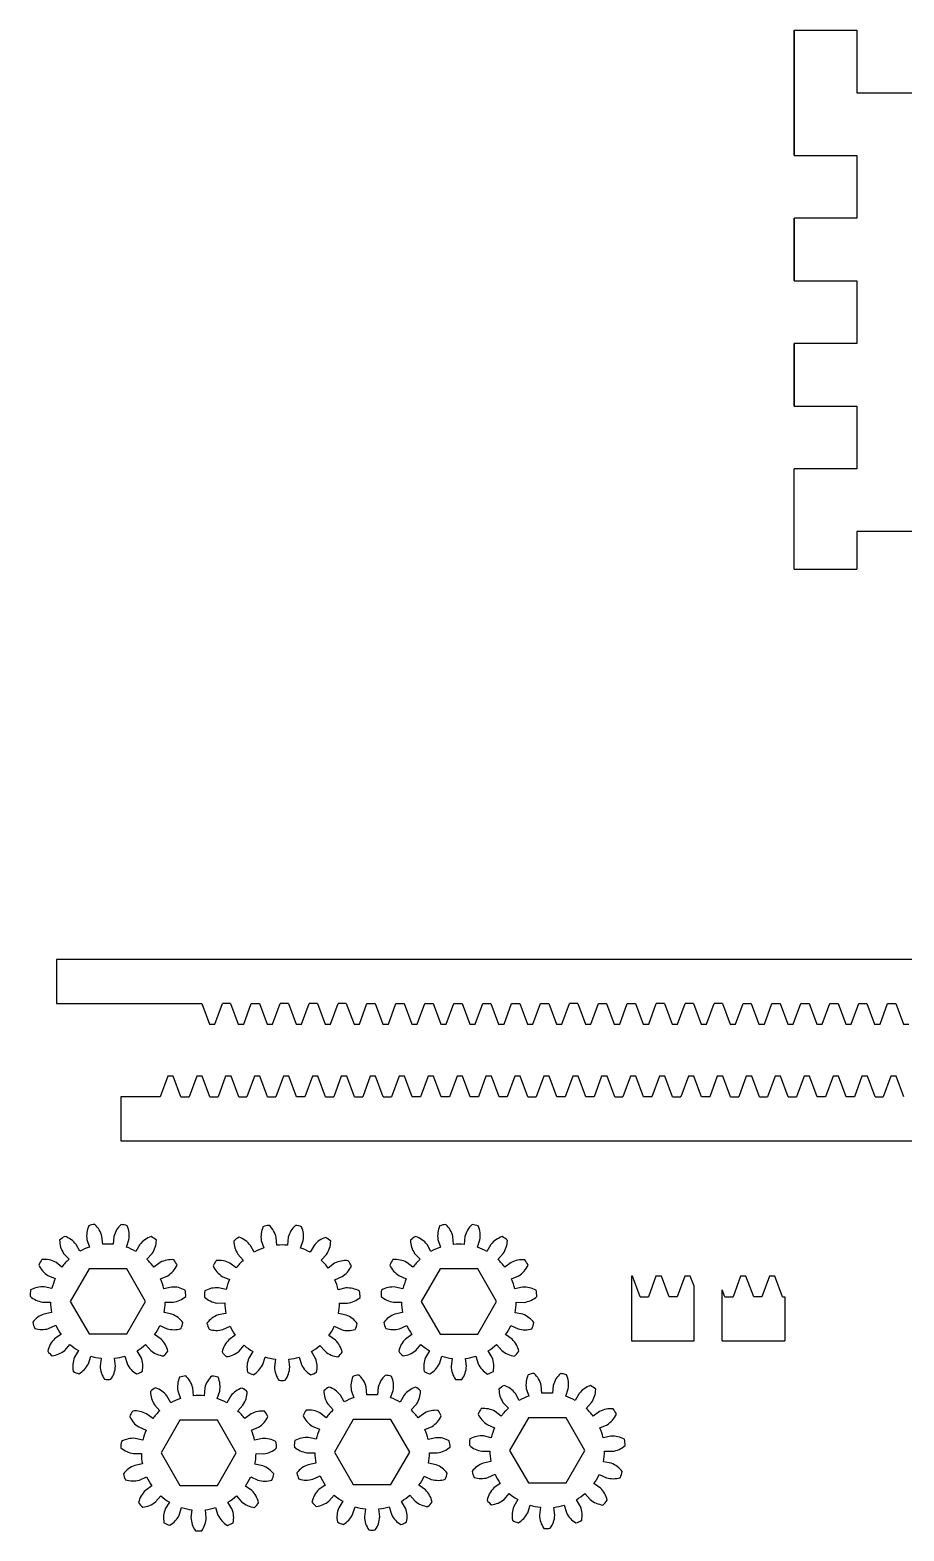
# Model space of a CAD drawing. Header units: millimetres. Extents: x -116 to 495, y 1 to 338.
# Drawn here: x 35.7 to 105.4, y 30.8 to 150.5 of the extents above; entities that cross this region are included whole.
import ezdxf

# ---------------------------------------------------------------- set-up
doc = ezdxf.new("R2010")
doc.units = ezdxf.units.MM

msp = doc.modelspace()

# ---------------------------------------------------------------- linework, layer by layer
for p, q in [((96.636, 140.518), (96.636, 150.518)), ((96.636, 150.518), (101.636, 150.518)), ((96.636, 150.518), (96.636, 140.518)), ((101.636, 150.518), (101.636, 145.518)), ((101.636, 145.518), (106.636, 145.518)), ((96.636, 140.518), (101.636, 140.518)), ((101.636, 140.518), (101.636, 135.518)), ((96.636, 130.518), (96.636, 135.518)), ((101.636, 135.518), (96.636, 135.518)), ((96.636, 135.518), (96.636, 130.518)), ((96.636, 130.518), (101.636, 130.518)), ((101.636, 130.518), (101.636, 125.518)), ((96.636, 120.518), (96.636, 125.518)), ((101.636, 125.518), (96.636, 125.518)), ((96.636, 125.518), (96.636, 120.518)), ((96.636, 120.518), (101.636, 120.518)), ((101.636, 120.518), (101.636, 115.518)), ((96.636, 107.518), (96.636, 115.518)), ((101.636, 115.518), (96.636, 115.518)), ((106.636, 110.518), (101.636, 110.518)), ((101.636, 110.518), (101.636, 107.518)), ((96.636, 107.518), (101.636, 107.518)), ((229.844, 76.378), (37.826, 76.378)), ((37.826, 76.378), (37.826, 72.878)), ((37.826, 72.878), (49.407, 72.878)), ((49.407, 72.878), (50.019, 71.236)), ((50.452, 71.236), (51.055, 72.878)), ((51.713, 72.878), (51.055, 72.878)), ((51.713, 72.878), (52.325, 71.236)), ((52.758, 71.236), (53.361, 72.878)), ((53.361, 72.878), (54.019, 72.878)), ((54.019, 72.878), (54.631, 71.236)), ((55.064, 71.236), (55.667, 72.878)), ((56.325, 72.878), (55.667, 72.878)), ((56.325, 72.878), (56.937, 71.236)), ((57.37, 71.236), (57.973, 72.878)), ((58.631, 72.878), (57.973, 72.878)), ((58.631, 72.878), (59.243, 71.236)), ((59.676, 71.236), (60.279, 72.878)), ((60.937, 72.878), (60.279, 72.878)), ((60.937, 72.878), (61.549, 71.236)), ((61.982, 71.236), (62.585, 72.878)), ((62.585, 72.878), (63.243, 72.878)), ((63.243, 72.878), (63.855, 71.236)), ((64.288, 71.236), (64.891, 72.878)), ((64.891, 72.878), (65.549, 72.878)), ((65.549, 72.878), (66.161, 71.236)), ((66.594, 71.236), (67.197, 72.878)), ((67.197, 72.878), (67.855, 72.878)), ((67.855, 72.878), (68.467, 71.236)), ((68.9, 71.236), (69.503, 72.878)), ((69.503, 72.878), (70.161, 72.878)), ((70.161, 72.878), (70.773, 71.236)), ((71.206, 71.236), (71.809, 72.878)), ((71.809, 72.878), (72.467, 72.878)), ((72.467, 72.878), (73.079, 71.236)), ((73.512, 71.236), (74.115, 72.878)), ((74.115, 72.878), (74.773, 72.878)), ((74.773, 72.878), (75.385, 71.236)), ((75.818, 71.236), (76.421, 72.878)), ((76.421, 72.878), (77.079, 72.878)), ((77.079, 72.878), (77.691, 71.236)), ((78.124, 71.236), (78.727, 72.878)), ((79.385, 72.878), (78.727, 72.878)), ((79.385, 72.878), (79.997, 71.236)), ((80.43, 71.236), (81.033, 72.878)), ((81.033, 72.878), (81.691, 72.878)), ((81.691, 72.878), (82.303, 71.236)), ((82.736, 71.236), (83.339, 72.878)), ((83.339, 72.878), (83.997, 72.878)), ((83.997, 72.878), (84.609, 71.236)), ((85.042, 71.236), (85.645, 72.878)), ((86.303, 72.878), (85.645, 72.878)), ((86.303, 72.878), (86.915, 71.236)), ((87.348, 71.236), (87.951, 72.878)), ((88.609, 72.878), (87.951, 72.878)), ((88.609, 72.878), (89.221, 71.236)), ((89.654, 71.236), (90.257, 72.878)), ((90.915, 72.878), (90.257, 72.878)), ((90.915, 72.878), (91.527, 71.236)), ((91.96, 71.236), (92.563, 72.878)), ((92.563, 72.878), (93.221, 72.878)), ((93.221, 72.878), (93.833, 71.236)), ((94.266, 71.236), (94.869, 72.878)), ((94.869, 72.878), (95.527, 72.878)), ((95.527, 72.878), (96.139, 71.236)), ((96.572, 71.236), (97.175, 72.878)), ((97.175, 72.878), (97.833, 72.878)), ((97.833, 72.878), (98.445, 71.236)), ((98.878, 71.236), (99.481, 72.878)), ((99.481, 72.878), (100.139, 72.878)), ((100.139, 72.878), (100.751, 71.236)), ((101.184, 71.236), (101.787, 72.878)), ((101.787, 72.878), (102.445, 72.878)), ((102.445, 72.878), (103.057, 71.236)), ((103.49, 71.236), (104.093, 72.878)), ((104.093, 72.878), (104.751, 72.878)), ((104.751, 72.878), (105.363, 71.236)), ((50.019, 71.236), (50.452, 71.236)), ((52.325, 71.236), (52.758, 71.236)), ((54.631, 71.236), (55.064, 71.236)), ((56.937, 71.236), (57.37, 71.236)), ((59.243, 71.236), (59.676, 71.236)), ((61.549, 71.236), (61.982, 71.236)), ((63.855, 71.236), (64.288, 71.236)), ((66.161, 71.236), (66.594, 71.236)), ((68.467, 71.236), (68.9, 71.236)), ((70.773, 71.236), (71.206, 71.236)), ((73.079, 71.236), (73.512, 71.236)), ((75.385, 71.236), (75.818, 71.236)), ((77.691, 71.236), (78.124, 71.236)), ((79.997, 71.236), (80.43, 71.236)), ((82.303, 71.236), (82.736, 71.236)), ((84.609, 71.236), (85.042, 71.236)), ((86.915, 71.236), (87.348, 71.236)), ((89.221, 71.236), (89.654, 71.236)), ((91.527, 71.236), (91.96, 71.236)), ((93.833, 71.236), (94.266, 71.236)), ((96.139, 71.236), (96.572, 71.236)), ((98.445, 71.236), (98.878, 71.236)), ((100.751, 71.236), (101.184, 71.236)), ((103.057, 71.236), (103.49, 71.236)), ((105.363, 71.236), (105.796, 71.236)), ((46.701, 67.073), (46.098, 65.431)), ((47.133, 67.073), (46.701, 67.073)), ((47.745, 65.431), (47.133, 67.073)), ((49.007, 67.073), (48.404, 65.431)), ((49.439, 67.073), (49.007, 67.073)), ((50.051, 65.431), (49.439, 67.073)), ((51.313, 67.073), (50.71, 65.431)), ((51.745, 67.073), (51.313, 67.073)), ((52.357, 65.431), (51.745, 67.073)), ((53.619, 67.073), (53.016, 65.431)), ((54.051, 67.073), (53.619, 67.073)), ((54.663, 65.431), (54.051, 67.073)), ((55.925, 67.073), (55.322, 65.431)), ((56.357, 67.073), (55.925, 67.073)), ((56.969, 65.431), (56.357, 67.073)), ((58.231, 67.073), (57.628, 65.431)), ((58.663, 67.073), (58.231, 67.073)), ((59.275, 65.431), (58.663, 67.073)), ((60.537, 67.073), (59.934, 65.431)), ((60.969, 67.073), (60.537, 67.073)), ((61.581, 65.431), (60.969, 67.073)), ((62.843, 67.073), (62.24, 65.431)), ((63.275, 67.073), (62.843, 67.073)), ((63.887, 65.431), (63.275, 67.073)), ((65.149, 67.073), (64.546, 65.431)), ((65.581, 67.073), (65.149, 67.073)), ((66.193, 65.431), (65.581, 67.073)), ((67.455, 67.073), (66.852, 65.431)), ((67.887, 67.073), (67.455, 67.073)), ((68.499, 65.431), (67.887, 67.073)), ((69.761, 67.073), (69.158, 65.431)), ((70.193, 67.073), (69.761, 67.073)), ((70.805, 65.431), (70.193, 67.073)), ((72.067, 67.073), (71.464, 65.431)), ((72.499, 67.073), (72.067, 67.073)), ((73.111, 65.431), (72.499, 67.073)), ((74.373, 67.073), (73.77, 65.431)), ((74.805, 67.073), (74.373, 67.073)), ((75.417, 65.431), (74.805, 67.073)), ((76.679, 67.073), (76.076, 65.431)), ((77.111, 67.073), (76.679, 67.073)), ((77.723, 65.431), (77.111, 67.073)), ((78.985, 67.073), (78.382, 65.431)), ((79.417, 67.073), (78.985, 67.073)), ((80.029, 65.431), (79.417, 67.073)), ((81.291, 67.073), (80.688, 65.431)), ((81.723, 67.073), (81.291, 67.073)), ((82.335, 65.431), (81.723, 67.073)), ((83.597, 67.073), (82.994, 65.431)), ((84.029, 67.073), (83.597, 67.073)), ((84.641, 65.431), (84.029, 67.073)), ((85.903, 67.073), (85.3, 65.431)), ((86.335, 67.073), (85.903, 67.073)), ((86.947, 65.431), (86.335, 67.073)), ((88.209, 67.073), (87.606, 65.431)), ((88.641, 67.073), (88.209, 67.073)), ((89.253, 65.431), (88.641, 67.073)), ((90.515, 67.073), (89.912, 65.431)), ((90.947, 67.073), (90.515, 67.073)), ((91.559, 65.431), (90.947, 67.073)), ((92.821, 67.073), (92.218, 65.431)), ((93.253, 67.073), (92.821, 67.073)), ((93.865, 65.431), (93.253, 67.073)), ((95.127, 67.073), (94.524, 65.431)), ((95.559, 67.073), (95.127, 67.073)), ((96.171, 65.431), (95.559, 67.073)), ((97.433, 67.073), (96.83, 65.431)), ((97.865, 67.073), (97.433, 67.073)), ((98.477, 65.431), (97.865, 67.073)), ((99.739, 67.073), (99.136, 65.431)), ((100.171, 67.073), (99.739, 67.073)), ((100.783, 65.431), (100.171, 67.073)), ((102.045, 67.073), (101.442, 65.431)), ((102.477, 67.073), (102.045, 67.073)), ((103.089, 65.431), (102.477, 67.073)), ((104.351, 67.073), (103.748, 65.431)), ((104.783, 67.073), (104.351, 67.073)), ((105.395, 65.431), (104.783, 67.073)), ((46.098, 65.431), (42.952, 65.431)), ((42.952, 65.431), (42.952, 61.931)), ((47.745, 65.431), (48.404, 65.431)), ((50.051, 65.431), (50.71, 65.431)), ((52.357, 65.431), (53.016, 65.431)), ((54.663, 65.431), (55.322, 65.431)), ((57.628, 65.431), (56.969, 65.431)), ((59.275, 65.431), (59.934, 65.431)), ((61.581, 65.431), (62.24, 65.431)), ((63.887, 65.431), (64.546, 65.431)), ((66.852, 65.431), (66.193, 65.431)), ((69.158, 65.431), (68.499, 65.431)), ((71.464, 65.431), (70.805, 65.431)), ((73.77, 65.431), (73.111, 65.431)), ((75.417, 65.431), (76.076, 65.431)), ((78.382, 65.431), (77.723, 65.431)), ((80.688, 65.431), (80.029, 65.431)), ((82.335, 65.431), (82.994, 65.431)), ((85.3, 65.431), (84.641, 65.431)), ((86.947, 65.431), (87.606, 65.431)), ((89.912, 65.431), (89.253, 65.431)), ((91.559, 65.431), (92.218, 65.431)), ((93.865, 65.431), (94.524, 65.431)), ((96.171, 65.431), (96.83, 65.431)), ((99.136, 65.431), (98.477, 65.431)), ((101.442, 65.431), (100.783, 65.431)), ((103.089, 65.431), (103.748, 65.431)), ((42.952, 61.931), (229.97, 61.931)), ((40.261, 54.058), (40.464, 53.457)), ((41.512, 53.678), (41.455, 54.3)), ((42.411, 54.309), (42.352, 53.677)), ((43.399, 53.453), (43.601, 54.044)), ((54.158, 53.985), (54.361, 53.384)), ((55.409, 53.605), (55.352, 54.227)), ((56.308, 54.236), (56.249, 53.604)), ((57.297, 53.38), (57.498, 53.971)), ((68.243, 54.05), (68.446, 53.448)), ((69.494, 53.67), (69.438, 54.291)), ((70.394, 54.3), (70.335, 53.669)), ((71.382, 53.444), (71.583, 54.035)), ((38.398, 52.954), (38.828, 52.487)), ((39.695, 53.116), (39.391, 53.661)), ((44.478, 53.663), (44.167, 53.11)), ((45.032, 52.479), (45.457, 52.937)), ((52.295, 52.881), (52.725, 52.414)), ((53.593, 53.043), (53.288, 53.588)), ((58.375, 53.59), (58.064, 53.037)), ((58.93, 52.406), (59.354, 52.864)), ((66.381, 52.946), (66.811, 52.479)), ((67.678, 53.107), (67.374, 53.652)), ((72.461, 53.655), (72.15, 53.102)), ((73.015, 52.471), (73.439, 52.929)), ((38.265, 51.864), (37.765, 52.238)), ((40.426, 51.723), (38.926, 49.125)), ((43.426, 51.723), (40.426, 51.723)), ((44.926, 49.125), (43.426, 51.723)), ((46.103, 52.233), (45.594, 51.854)), ((52.162, 51.791), (51.662, 52.165)), ((60, 52.16), (59.491, 51.781)), ((66.248, 51.855), (65.748, 52.229)), ((68.409, 51.714), (66.909, 49.116)), ((71.409, 51.714), (68.409, 51.714)), ((72.909, 49.116), (71.409, 51.714)), ((74.086, 52.224), (73.577, 51.846)), ((37.145, 51.188), (37.728, 50.937)), ((46.128, 50.926), (46.702, 51.172)), ((51.043, 51.115), (51.625, 50.864)), ((60.026, 50.853), (60.599, 51.099)), ((65.128, 51.18), (65.711, 50.928)), ((74.111, 50.917), (74.685, 51.163)), ((83.749, 51.127), (83.661, 51.127)), ((83.661, 51.127), (83.661, 45.985)), ((84.361, 49.485), (83.749, 51.127)), ((85.623, 51.127), (85.02, 49.485)), ((86.055, 51.127), (85.623, 51.127)), ((86.667, 49.485), (86.055, 51.127)), ((87.929, 51.127), (87.326, 49.485)), ((88.361, 51.127), (87.929, 51.127)), ((88.661, 50.324), (88.361, 51.127)), ((88.661, 45.985), (88.661, 50.324)), ((92.369, 51.127), (91.766, 49.485)), ((92.801, 51.127), (92.369, 51.127)), ((93.413, 49.485), (92.801, 51.127)), ((94.675, 51.127), (94.072, 49.485)), ((95.107, 51.127), (94.675, 51.127)), ((95.719, 49.485), (95.107, 51.127)), ((37.467, 50.138), (36.859, 50.276)), ((38.926, 49.125), (40.426, 46.527)), ((43.426, 46.527), (44.926, 49.125)), ((47.006, 50.265), (46.387, 50.126)), ((51.364, 50.065), (50.756, 50.203)), ((60.903, 50.192), (60.284, 50.053)), ((65.45, 50.129), (64.841, 50.268)), ((66.909, 49.116), (68.409, 46.518)), ((71.409, 46.518), (72.909, 49.116)), ((74.989, 50.257), (74.37, 50.118)), ((84.361, 49.485), (85.02, 49.485)), ((87.326, 49.485), (86.667, 49.485)), ((91.107, 49.485), (90.902, 50.034)), ((90.902, 45.985), (90.902, 50.034)), ((91.107, 49.485), (91.766, 49.485)), ((94.072, 49.485), (93.413, 49.485)), ((95.719, 49.485), (95.902, 49.485)), ((95.902, 49.485), (95.902, 45.985)), ((36.719, 49.065), (37.354, 49.073)), ((37.441, 48.237), (36.828, 48.116)), ((47.031, 48.1), (46.409, 48.225)), ((46.498, 49.061), (47.122, 49.052)), ((50.617, 48.992), (51.251, 49)), ((51.338, 48.164), (50.726, 48.043)), ((60.928, 48.027), (60.306, 48.152)), ((60.395, 48.988), (61.019, 48.979)), ((64.702, 49.057), (65.337, 49.064)), ((65.423, 48.228), (64.811, 48.107)), ((75.014, 48.092), (74.391, 48.216)), ((74.48, 49.052), (75.105, 49.043)), ((37.193, 46.953), (37.77, 47.218)), ((46.076, 47.207), (46.643, 46.945)), ((51.091, 46.88), (51.667, 47.145)), ((59.974, 47.134), (60.54, 46.872)), ((65.176, 46.944), (65.753, 47.209)), ((74.059, 47.198), (74.626, 46.936)), ((38.189, 46.489), (37.679, 46.129)), ((38.486, 45.216), (38.905, 45.692)), ((40.426, 46.527), (43.426, 46.527)), ((44.937, 45.684), (45.348, 45.215)), ((46.173, 46.112), (45.655, 46.479)), ((52.087, 46.416), (51.577, 46.056)), ((52.383, 45.143), (52.802, 45.619)), ((58.835, 45.611), (59.246, 45.142)), ((60.07, 46.039), (59.552, 46.406)), ((66.172, 46.481), (65.662, 46.121)), ((66.469, 45.207), (66.888, 45.684)), ((68.409, 46.518), (71.409, 46.518)), ((72.92, 45.676), (73.331, 45.206)), ((74.156, 46.104), (73.638, 46.471)), ((83.661, 45.985), (88.661, 45.985)), ((90.902, 45.985), (95.902, 45.985)), ((39.584, 45.197), (39.265, 44.661)), ((40.373, 44.155), (40.562, 44.76)), ((41.384, 44.585), (41.31, 43.965)), ((42.529, 43.953), (42.455, 44.583)), ((43.278, 44.757), (43.462, 44.161)), ((44.58, 44.645), (44.257, 45.191)), ((53.482, 45.124), (53.162, 44.588)), ((54.27, 44.082), (54.46, 44.687)), ((55.281, 44.512), (55.208, 43.892)), ((56.426, 43.88), (56.353, 44.51)), ((57.175, 44.684), (57.359, 44.088)), ((58.477, 44.572), (58.154, 45.118)), ((67.567, 45.189), (67.248, 44.653)), ((68.356, 44.146), (68.545, 44.752)), ((69.367, 44.576), (69.293, 43.956)), ((70.512, 43.944), (70.438, 44.575)), ((71.261, 44.748), (71.445, 44.152)), ((72.563, 44.637), (72.24, 45.183)), ((47.503, 41.978), (47.706, 41.377)), ((48.754, 41.598), (48.697, 42.219)), ((49.653, 42.229), (49.594, 41.597)), ((50.642, 41.373), (50.843, 41.964)), ((61.33, 42.042), (61.533, 41.441)), ((62.581, 41.662), (62.524, 42.284)), ((63.48, 42.293), (63.421, 41.661)), ((64.469, 41.437), (64.67, 42.028)), ((75.286, 42.171), (75.489, 41.57)), ((76.537, 41.792), (76.481, 42.413)), ((77.437, 42.422), (77.378, 41.79)), ((78.425, 41.566), (78.626, 42.157)), ((45.64, 40.874), (46.07, 40.407)), ((46.937, 41.036), (46.633, 41.581)), ((51.72, 41.583), (51.409, 41.03)), ((52.275, 40.399), (52.699, 40.857)), ((59.467, 40.939), (59.897, 40.472)), ((60.765, 41.1), (60.46, 41.645)), ((65.547, 41.648), (65.236, 41.094)), ((66.102, 40.464), (66.526, 40.922)), ((73.424, 41.068), (73.854, 40.601)), ((74.721, 41.229), (74.417, 41.774)), ((79.503, 41.777), (79.192, 41.223)), ((80.058, 40.593), (80.482, 41.051)), ((45.507, 39.783), (45.007, 40.157)), ((47.668, 39.642), (46.168, 37.044)), ((50.668, 39.642), (47.668, 39.642)), ((52.168, 37.044), (50.668, 39.642)), ((53.345, 40.153), (52.836, 39.774)), ((59.334, 39.848), (58.834, 40.222)), ((61.495, 39.707), (59.995, 37.109)), ((64.495, 39.707), (61.495, 39.707)), ((65.995, 37.109), (64.495, 39.707)), ((67.172, 40.217), (66.663, 39.838)), ((73.29, 39.977), (72.791, 40.351)), ((75.451, 39.836), (73.951, 37.238)), ((78.451, 39.836), (75.451, 39.836)), ((79.951, 37.238), (78.451, 39.836)), ((81.129, 40.346), (80.62, 39.967)), ((44.387, 39.108), (44.97, 38.857)), ((53.37, 38.845), (53.944, 39.091)), ((58.215, 39.173), (58.797, 38.921)), ((67.198, 38.91), (67.771, 39.156)), ((72.493, 38.251), (71.884, 38.39)), ((72.171, 39.302), (72.754, 39.05)), ((81.154, 39.039), (81.728, 39.285)), ((82.032, 38.378), (81.413, 38.239)), ((44.709, 38.058), (44.101, 38.196)), ((54.248, 38.185), (53.629, 38.046)), ((58.536, 38.122), (57.928, 38.26)), ((59.995, 37.109), (61.495, 34.511)), ((64.495, 34.511), (65.995, 37.109)), ((68.075, 38.249), (67.456, 38.11)), ((71.745, 37.179), (72.38, 37.186)), ((73.951, 37.238), (75.451, 34.64)), ((78.451, 34.64), (79.951, 37.238)), ((81.523, 37.174), (82.147, 37.165)), ((43.961, 36.985), (44.596, 36.992)), ((44.683, 36.156), (44.07, 36.035)), ((46.168, 37.044), (47.668, 34.446)), ((50.668, 34.446), (52.168, 37.044)), ((54.273, 36.02), (53.651, 36.145)), ((53.74, 36.98), (54.364, 36.972)), ((57.789, 37.05), (58.423, 37.057)), ((58.51, 36.221), (57.898, 36.1)), ((68.1, 36.084), (67.478, 36.209)), ((67.567, 37.045), (68.191, 37.036)), ((72.466, 36.35), (71.854, 36.229)), ((82.056, 36.213), (81.434, 36.338)), ((44.436, 34.873), (45.012, 35.137)), ((53.318, 35.126), (53.885, 34.865)), ((58.263, 34.937), (58.84, 35.202)), ((67.146, 35.191), (67.712, 34.929)), ((72.219, 35.066), (72.796, 35.331)), ((81.102, 35.32), (81.669, 35.058)), ((45.432, 34.409), (44.922, 34.049)), ((45.728, 33.136), (46.147, 33.612)), ((47.668, 34.446), (50.668, 34.446)), ((52.179, 33.604), (52.591, 33.134)), ((53.415, 34.032), (52.897, 34.399)), ((59.259, 34.474), (58.749, 34.114)), ((59.555, 33.2), (59.974, 33.677)), ((61.495, 34.511), (64.495, 34.511)), ((66.007, 33.669), (66.418, 33.199)), ((67.242, 34.097), (66.724, 34.464)), ((73.215, 34.603), (72.705, 34.243)), ((73.512, 33.329), (73.931, 33.806)), ((75.451, 34.64), (78.451, 34.64)), ((79.963, 33.798), (80.374, 33.328)), ((81.198, 34.226), (80.681, 34.593)), ((46.827, 33.117), (46.507, 32.581)), ((47.615, 32.074), (47.804, 32.68)), ((48.626, 32.504), (48.552, 31.885)), ((49.771, 31.873), (49.697, 32.503)), ((50.52, 32.677), (50.704, 32.08)), ((51.822, 32.565), (51.499, 33.111)), ((60.654, 33.182), (60.334, 32.646)), ((61.442, 32.139), (61.632, 32.745)), ((62.453, 32.569), (62.38, 31.949)), ((63.598, 31.937), (63.525, 32.567)), ((64.347, 32.741), (64.531, 32.145)), ((65.65, 32.63), (65.326, 33.176)), ((74.61, 33.311), (74.29, 32.775)), ((75.399, 32.268), (75.588, 32.874)), ((76.41, 32.698), (76.336, 32.078)), ((77.555, 32.066), (77.481, 32.697)), ((78.303, 32.87), (78.488, 32.274)), ((79.606, 32.759), (79.282, 33.305))]:
    msp.add_line(p, q)
for centre, radius, start, end in [((42.188, 54.374), 1.953, 156.58393, 189.30013), ((41.022, 53.512), 1.753, 94.30246, 110.91947), ((39.593, 53.851), 1.915, 13.54864, 47.37218), ((44.3, 53.813), 1.953, 132.58393, 165.30013), ((42.884, 53.501), 1.753, 70.30246, 86.91947), ((41.717, 54.391), 1.915, 349.54864, 23.37218), ((56.085, 54.301), 1.953, 156.58393, 189.30013), ((54.919, 53.439), 1.753, 94.30246, 110.91947), ((53.49, 53.778), 1.915, 13.54864, 47.37218), ((58.197, 53.74), 1.953, 132.58393, 165.30013), ((56.782, 53.428), 1.753, 70.30246, 86.91947), ((55.614, 54.318), 1.915, 349.54864, 23.37218), ((70.17, 54.365), 1.953, 156.58393, 189.30013), ((69.004, 53.504), 1.753, 94.30246, 110.91947), ((67.576, 53.843), 1.915, 13.54864, 47.37218), ((72.283, 53.805), 1.953, 132.58393, 165.30013), ((70.867, 53.492), 1.753, 70.30246, 86.91947), ((69.7, 54.383), 1.915, 349.54864, 23.37218), ((39.315, 52.765), 1.753, 118.30246, 134.91947), ((40.03, 54.026), 1.953, 180.58393, 213.30013), ((37.872, 52.494), 1.915, 37.54864, 71.37218), ((46.002, 52.442), 1.953, 108.58393, 141.30013), ((44.581, 52.732), 1.753, 46.30246, 62.91947), ((43.877, 54.021), 1.915, 325.54864, 359.37218), ((53.212, 52.692), 1.753, 118.30246, 134.91947), ((53.927, 53.953), 1.953, 180.58393, 213.30013), ((51.77, 52.421), 1.915, 37.54864, 71.37218), ((59.899, 52.369), 1.953, 108.58393, 141.30013), ((58.479, 52.659), 1.753, 46.30246, 62.91947), ((57.774, 53.948), 1.915, 325.54864, 359.37218), ((67.298, 52.757), 1.753, 118.30246, 134.91947), ((68.013, 54.018), 1.953, 180.58393, 213.30013), ((65.855, 52.485), 1.915, 37.54864, 71.37218), ((73.985, 52.434), 1.953, 108.58393, 141.30013), ((72.564, 52.724), 1.753, 46.30246, 62.91947), ((71.86, 54.012), 1.915, 325.54864, 359.37218), ((41.926, 49.125), 4.572, 108.65136, 119.19778), ((41.926, 49.125), 4.572, 84.65136, 95.19778), ((41.926, 49.125), 4.572, 60.65136, 71.19778), ((55.823, 49.052), 4.572, 108.65136, 119.19778), ((55.823, 49.052), 4.572, 84.65136, 95.19778), ((55.823, 49.052), 4.572, 60.65136, 71.19778), ((69.909, 49.116), 4.572, 108.65136, 119.19778), ((69.909, 49.116), 4.572, 84.65136, 95.19778), ((69.909, 49.116), 4.572, 60.65136, 71.19778), ((38.06, 51.389), 1.753, 142.30246, 158.91947), ((38.2, 52.831), 1.953, 204.58393, 237.30013), ((36.852, 50.554), 1.915, 61.54864, 95.37218), ((41.926, 49.125), 4.572, 132.65136, 143.19778), ((41.926, 49.125), 4.572, 36.65136, 47.19778), ((46.999, 50.498), 1.953, 84.58393, 117.30013), ((45.7, 52.804), 1.915, 301.54864, 335.37218), ((45.819, 51.34), 1.753, 22.30246, 38.91947), ((51.957, 51.316), 1.753, 142.30246, 158.91947), ((52.097, 52.758), 1.953, 204.58393, 237.30013), ((50.75, 50.481), 1.915, 61.54864, 95.37218), ((55.823, 49.052), 4.572, 132.65136, 143.19778), ((55.823, 49.052), 4.572, 36.65136, 47.19778), ((60.896, 50.425), 1.953, 84.58393, 117.30013), ((59.597, 52.731), 1.915, 301.54864, 335.37218), ((59.716, 51.267), 1.753, 22.30246, 38.91947), ((66.043, 51.38), 1.753, 142.30246, 158.91947), ((66.183, 52.823), 1.953, 204.58393, 237.30013), ((64.835, 50.545), 1.915, 61.54864, 95.37218), ((69.909, 49.116), 4.572, 132.65136, 143.19778), ((69.909, 49.116), 4.572, 36.65136, 47.19778), ((74.982, 50.489), 1.953, 84.58393, 117.30013), ((73.683, 52.795), 1.915, 301.54864, 335.37218), ((73.802, 51.332), 1.753, 22.30246, 38.91947), ((36.71, 48.367), 1.915, 85.54864, 119.37218), ((41.926, 49.125), 4.572, 156.65136, 167.19778), ((41.926, 49.125), 4.572, 12.65136, 23.19778), ((55.823, 49.052), 4.572, 156.65136, 167.19778), ((55.823, 49.052), 4.572, 12.65136, 23.19778), ((69.909, 49.116), 4.572, 156.65136, 167.19778), ((69.909, 49.116), 4.572, 12.65136, 23.19778), ((37.474, 49.621), 1.753, 166.30246, 182.91947), ((37.015, 50.996), 1.953, 228.58393, 261.30013), ((47.119, 48.316), 1.953, 60.58393, 93.30013), ((46.87, 50.951), 1.915, 277.54864, 311.37218), ((46.384, 49.565), 1.753, 358.30246, 14.91947), ((51.371, 49.548), 1.753, 166.30246, 182.91947), ((50.912, 50.923), 1.953, 228.58393, 261.30013), ((50.607, 48.294), 1.915, 85.54864, 119.37218), ((61.016, 48.243), 1.953, 60.58393, 93.30013), ((60.767, 50.878), 1.915, 277.54864, 311.37218), ((60.281, 49.492), 1.753, 358.30246, 14.91947), ((65.456, 49.612), 1.753, 166.30246, 182.91947), ((64.998, 50.987), 1.953, 228.58393, 261.30013), ((64.693, 48.358), 1.915, 85.54864, 119.37218), ((75.101, 48.307), 1.953, 60.58393, 93.30013), ((74.853, 50.942), 1.915, 277.54864, 311.37218), ((74.367, 49.557), 1.753, 358.30246, 14.91947), ((37.469, 46.311), 1.915, 109.54864, 143.37218), ((41.926, 49.125), 4.572, 180.65136, 191.19778), ((41.926, 49.125), 4.572, 348.65136, 359.19778), ((46.341, 46.273), 1.953, 36.58393, 69.30013), ((51.366, 46.238), 1.915, 109.54864, 143.37218), ((55.823, 49.052), 4.572, 180.65136, 191.19778), ((55.823, 49.052), 4.572, 348.65136, 359.19778), ((60.238, 46.2), 1.953, 36.58393, 69.30013), ((65.452, 46.302), 1.915, 109.54864, 143.37218), ((69.909, 49.116), 4.572, 180.65136, 191.19778), ((69.909, 49.116), 4.572, 348.65136, 359.19778), ((74.323, 46.265), 1.953, 36.58393, 69.30013), ((37.657, 47.767), 1.753, 190.30246, 206.91947), ((36.678, 48.836), 1.953, 252.58393, 285.30013), ((41.926, 49.125), 4.572, 204.65136, 215.19778), ((41.926, 49.125), 4.572, 324.65136, 335.19778), ((47.185, 48.782), 1.915, 253.54864, 287.37218), ((46.178, 47.714), 1.753, 334.30246, 350.91947), ((51.554, 47.694), 1.753, 190.30246, 206.91947), ((50.575, 48.763), 1.953, 252.58393, 285.30013), ((55.823, 49.052), 4.572, 204.65136, 215.19778), ((55.823, 49.052), 4.572, 324.65136, 335.19778), ((61.083, 48.709), 1.915, 253.54864, 287.37218), ((60.075, 47.641), 1.753, 334.30246, 350.91947), ((65.64, 47.758), 1.753, 190.30246, 206.91947), ((64.661, 48.828), 1.953, 252.58393, 285.30013), ((69.909, 49.116), 4.572, 204.65136, 215.19778), ((69.909, 49.116), 4.572, 324.65136, 335.19778), ((75.168, 48.773), 1.915, 253.54864, 287.37218), ((74.16, 47.705), 1.753, 334.30246, 350.91947), ((38.999, 44.741), 1.915, 133.54864, 167.37218), ((41.926, 49.125), 4.572, 228.65136, 239.19778), ((41.926, 49.125), 4.572, 300.65136, 311.19778), ((44.799, 44.724), 1.953, 12.58393, 45.30013), ((52.896, 44.668), 1.915, 133.54864, 167.37218), ((55.823, 49.052), 4.572, 228.65136, 239.19778), ((55.823, 49.052), 4.572, 300.65136, 311.19778), ((58.696, 44.651), 1.953, 12.58393, 45.30013), ((66.982, 44.733), 1.915, 133.54864, 167.37218), ((69.909, 49.116), 4.572, 228.65136, 239.19778), ((69.909, 49.116), 4.572, 300.65136, 311.19778), ((72.782, 44.716), 1.953, 12.58393, 45.30013), ((38.578, 46.148), 1.753, 214.30246, 230.91947), ((37.249, 46.727), 1.953, 276.58393, 309.30013), ((41.035, 43.93), 1.915, 157.54864, 191.37218), ((41.926, 49.125), 4.572, 252.65136, 263.19778), ((41.926, 49.125), 4.572, 276.65136, 287.19778), ((42.761, 43.936), 1.953, 348.58393, 21.30013), ((46.591, 46.672), 1.915, 229.54864, 263.37218), ((45.236, 46.106), 1.753, 310.30246, 326.91947), ((52.475, 46.075), 1.753, 214.30246, 230.91947), ((51.146, 46.654), 1.953, 276.58393, 309.30013), ((54.932, 43.857), 1.915, 157.54864, 191.37218), ((55.823, 49.052), 4.572, 252.65136, 263.19778), ((55.823, 49.052), 4.572, 276.65136, 287.19778), ((56.658, 43.863), 1.953, 348.58393, 21.30013), ((60.488, 46.599), 1.915, 229.54864, 263.37218), ((59.133, 46.033), 1.753, 310.30246, 326.91947), ((66.561, 46.139), 1.753, 214.30246, 230.91947), ((65.232, 46.718), 1.953, 276.58393, 309.30013), ((69.018, 43.921), 1.915, 157.54864, 191.37218), ((69.909, 49.116), 4.572, 252.65136, 263.19778), ((69.909, 49.116), 4.572, 276.65136, 287.19778), ((70.744, 43.928), 1.953, 348.58393, 21.30013), ((74.574, 46.664), 1.915, 229.54864, 263.37218), ((73.219, 46.098), 1.753, 310.30246, 326.91947), ((40.078, 45.044), 1.753, 238.30246, 254.91947), ((38.629, 45.032), 1.953, 300.58393, 333.30013), ((43.225, 44.017), 1.915, 181.54864, 215.37218), ((40.578, 44.045), 1.953, 324.58393, 357.30013), ((45.19, 44.987), 1.915, 205.54864, 239.37218), ((43.722, 45.021), 1.753, 286.30246, 302.91947), ((48.264, 41.432), 1.753, 94.30246, 110.91947), ((46.835, 41.771), 1.915, 13.54864, 47.37218), ((51.542, 41.733), 1.953, 132.58393, 165.30013), ((50.126, 41.42), 1.753, 70.30246, 86.91947), ((53.976, 44.971), 1.753, 238.30246, 254.91947), ((52.526, 44.959), 1.953, 300.58393, 333.30013), ((57.122, 43.944), 1.915, 181.54864, 215.37218), ((54.476, 43.972), 1.953, 324.58393, 357.30013), ((59.087, 44.914), 1.915, 205.54864, 239.37218), ((57.62, 44.948), 1.753, 286.30246, 302.91947), ((63.257, 42.358), 1.953, 156.58393, 189.30013), ((62.091, 41.497), 1.753, 94.30246, 110.91947), ((60.662, 41.835), 1.915, 13.54864, 47.37218), ((65.369, 41.798), 1.953, 132.58393, 165.30013), ((63.954, 41.485), 1.753, 70.30246, 86.91947), ((62.786, 42.376), 1.915, 349.54864, 23.37218), ((68.061, 45.035), 1.753, 238.30246, 254.91947), ((66.612, 45.024), 1.953, 300.58393, 333.30013), ((71.208, 44.008), 1.915, 181.54864, 215.37218), ((68.561, 44.036), 1.953, 324.58393, 357.30013), ((73.173, 44.978), 1.915, 205.54864, 239.37218), ((71.705, 45.012), 1.753, 286.30246, 302.91947), ((77.213, 42.487), 1.953, 156.58393, 189.30013), ((76.047, 41.626), 1.753, 94.30246, 110.91947), ((74.619, 41.964), 1.915, 13.54864, 47.37218), ((79.326, 41.927), 1.953, 132.58393, 165.30013), ((77.91, 41.614), 1.753, 70.30246, 86.91947), ((76.743, 42.505), 1.915, 349.54864, 23.37218), ((41.898, 44.645), 1.753, 262.30246, 278.91947), ((46.557, 40.685), 1.753, 118.30246, 134.91947), ((47.272, 41.946), 1.953, 180.58393, 213.30013), ((45.114, 40.413), 1.915, 37.54864, 71.37218), ((49.43, 42.293), 1.953, 156.58393, 189.30013), ((48.959, 42.311), 1.915, 349.54864, 23.37218), ((53.244, 40.362), 1.953, 108.58393, 141.30013), ((51.823, 40.652), 1.753, 46.30246, 62.91947), ((51.119, 41.941), 1.915, 325.54864, 359.37218), ((55.795, 44.572), 1.753, 262.30246, 278.91947), ((60.384, 40.749), 1.753, 118.30246, 134.91947), ((61.099, 42.011), 1.953, 180.58393, 213.30013), ((58.942, 40.478), 1.915, 37.54864, 71.37218), ((67.071, 40.427), 1.953, 108.58393, 141.30013), ((65.651, 40.717), 1.753, 46.30246, 62.91947), ((64.946, 42.005), 1.915, 325.54864, 359.37218), ((69.881, 44.636), 1.753, 262.30246, 278.91947), ((74.341, 40.879), 1.753, 118.30246, 134.91947), ((75.056, 42.14), 1.953, 180.58393, 213.30013), ((72.898, 40.607), 1.915, 37.54864, 71.37218), ((81.027, 40.556), 1.953, 108.58393, 141.30013), ((79.607, 40.846), 1.753, 46.30246, 62.91947), ((78.903, 42.134), 1.915, 325.54864, 359.37218), ((49.168, 37.044), 4.572, 108.65136, 119.19778), ((49.168, 37.044), 4.572, 84.65136, 95.19778), ((49.168, 37.044), 4.572, 60.65136, 71.19778), ((62.995, 37.109), 4.572, 108.65136, 119.19778), ((62.995, 37.109), 4.572, 84.65136, 95.19778), ((62.995, 37.109), 4.572, 60.65136, 71.19778), ((76.951, 37.238), 4.572, 108.65136, 119.19778), ((76.951, 37.238), 4.572, 84.65136, 95.19778), ((76.951, 37.238), 4.572, 60.65136, 71.19778), ((45.302, 39.308), 1.753, 142.30246, 158.91947), ((45.442, 40.751), 1.953, 204.58393, 237.30013), ((44.095, 38.473), 1.915, 61.54864, 95.37218), ((49.168, 37.044), 4.572, 132.65136, 143.19778), ((49.168, 37.044), 4.572, 36.65136, 47.19778), ((54.241, 38.417), 1.953, 84.58393, 117.30013), ((52.942, 40.724), 1.915, 301.54864, 335.37218), ((53.061, 39.26), 1.753, 22.30246, 38.91947), ((59.129, 39.373), 1.753, 142.30246, 158.91947), ((59.27, 40.816), 1.953, 204.58393, 237.30013), ((57.922, 38.538), 1.915, 61.54864, 95.37218), ((62.995, 37.109), 4.572, 132.65136, 143.19778), ((62.995, 37.109), 4.572, 36.65136, 47.19778), ((68.068, 38.482), 1.953, 84.58393, 117.30013), ((66.769, 40.788), 1.915, 301.54864, 335.37218), ((66.888, 39.325), 1.753, 22.30246, 38.91947), ((73.086, 39.502), 1.753, 142.30246, 158.91947), ((73.226, 40.945), 1.953, 204.58393, 237.30013), ((71.878, 38.667), 1.915, 61.54864, 95.37218), ((76.951, 37.238), 4.572, 132.65136, 143.19778), ((76.951, 37.238), 4.572, 36.65136, 47.19778), ((82.024, 38.611), 1.953, 84.58393, 117.30013), ((80.726, 40.917), 1.915, 301.54864, 335.37218), ((80.845, 39.454), 1.753, 22.30246, 38.91947), ((49.168, 37.044), 4.572, 156.65136, 167.19778), ((49.168, 37.044), 4.572, 12.65136, 23.19778), ((62.995, 37.109), 4.572, 156.65136, 167.19778), ((62.995, 37.109), 4.572, 12.65136, 23.19778), ((71.736, 36.48), 1.915, 85.54864, 119.37218), ((76.951, 37.238), 4.572, 156.65136, 167.19778), ((76.951, 37.238), 4.572, 12.65136, 23.19778), ((82.144, 36.429), 1.953, 60.58393, 93.30013), ((44.716, 37.54), 1.753, 166.30246, 182.91947), ((44.257, 38.915), 1.953, 228.58393, 261.30013), ((43.952, 36.286), 1.915, 85.54864, 119.37218), ((54.361, 36.235), 1.953, 60.58393, 93.30013), ((54.112, 38.87), 1.915, 277.54864, 311.37218), ((53.626, 37.485), 1.753, 358.30246, 14.91947), ((58.543, 37.605), 1.753, 166.30246, 182.91947), ((58.084, 38.98), 1.953, 228.58393, 261.30013), ((57.779, 36.351), 1.915, 85.54864, 119.37218), ((68.188, 36.3), 1.953, 60.58393, 93.30013), ((67.939, 38.935), 1.915, 277.54864, 311.37218), ((67.453, 37.55), 1.753, 358.30246, 14.91947), ((72.499, 37.734), 1.753, 166.30246, 182.91947), ((72.04, 39.109), 1.953, 228.58393, 261.30013), ((76.951, 37.238), 4.572, 180.65136, 191.19778), ((76.951, 37.238), 4.572, 348.65136, 359.19778), ((81.896, 39.064), 1.915, 277.54864, 311.37218), ((81.41, 37.679), 1.753, 358.30246, 14.91947), ((44.711, 34.23), 1.915, 109.54864, 143.37218), ((49.168, 37.044), 4.572, 180.65136, 191.19778), ((49.168, 37.044), 4.572, 348.65136, 359.19778), ((53.583, 34.193), 1.953, 36.58393, 69.30013), ((58.538, 34.295), 1.915, 109.54864, 143.37218), ((62.995, 37.109), 4.572, 180.65136, 191.19778), ((62.995, 37.109), 4.572, 348.65136, 359.19778), ((67.41, 34.258), 1.953, 36.58393, 69.30013), ((72.495, 34.424), 1.915, 109.54864, 143.37218), ((81.366, 34.387), 1.953, 36.58393, 69.30013), ((44.899, 35.687), 1.753, 190.30246, 206.91947), ((43.92, 36.756), 1.953, 252.58393, 285.30013), ((49.168, 37.044), 4.572, 204.65136, 215.19778), ((49.168, 37.044), 4.572, 324.65136, 335.19778), ((54.427, 36.701), 1.915, 253.54864, 287.37218), ((53.42, 35.634), 1.753, 334.30246, 350.91947), ((58.726, 35.751), 1.753, 190.30246, 206.91947), ((57.747, 36.821), 1.953, 252.58393, 285.30013), ((62.995, 37.109), 4.572, 204.65136, 215.19778), ((62.995, 37.109), 4.572, 324.65136, 335.19778), ((68.255, 36.766), 1.915, 253.54864, 287.37218), ((67.247, 35.698), 1.753, 334.30246, 350.91947), ((72.682, 35.88), 1.753, 190.30246, 206.91947), ((71.704, 36.95), 1.953, 252.58393, 285.30013), ((76.951, 37.238), 4.572, 204.65136, 215.19778), ((76.951, 37.238), 4.572, 324.65136, 335.19778), ((82.211, 36.895), 1.915, 253.54864, 287.37218), ((81.203, 35.827), 1.753, 334.30246, 350.91947), ((46.241, 32.661), 1.915, 133.54864, 167.37218), ((49.168, 37.044), 4.572, 228.65136, 239.19778), ((49.168, 37.044), 4.572, 300.65136, 311.19778), ((52.041, 32.644), 1.953, 12.58393, 45.30013), ((60.068, 32.726), 1.915, 133.54864, 167.37218), ((62.995, 37.109), 4.572, 228.65136, 239.19778), ((62.995, 37.109), 4.572, 300.65136, 311.19778), ((65.868, 32.709), 1.953, 12.58393, 45.30013), ((74.025, 32.855), 1.915, 133.54864, 167.37218), ((76.951, 37.238), 4.572, 228.65136, 239.19778), ((76.951, 37.238), 4.572, 300.65136, 311.19778), ((79.825, 32.838), 1.953, 12.58393, 45.30013), ((45.82, 34.068), 1.753, 214.30246, 230.91947), ((44.491, 34.647), 1.953, 276.58393, 309.30013), ((48.277, 31.85), 1.915, 157.54864, 191.37218), ((49.168, 37.044), 4.572, 252.65136, 263.19778), ((49.168, 37.044), 4.572, 276.65136, 287.19778), ((50.003, 31.856), 1.953, 348.58393, 21.30013), ((53.833, 34.592), 1.915, 229.54864, 263.37218), ((52.478, 34.026), 1.753, 310.30246, 326.91947), ((59.647, 34.132), 1.753, 214.30246, 230.91947), ((58.318, 34.711), 1.953, 276.58393, 309.30013), ((62.104, 31.914), 1.915, 157.54864, 191.37218), ((62.995, 37.109), 4.572, 252.65136, 263.19778), ((62.995, 37.109), 4.572, 276.65136, 287.19778), ((63.83, 31.92), 1.953, 348.58393, 21.30013), ((67.66, 34.656), 1.915, 229.54864, 263.37218), ((66.305, 34.091), 1.753, 310.30246, 326.91947), ((73.604, 34.261), 1.753, 214.30246, 230.91947), ((72.275, 34.84), 1.953, 276.58393, 309.30013), ((76.061, 32.043), 1.915, 157.54864, 191.37218), ((76.951, 37.238), 4.572, 252.65136, 263.19778), ((76.951, 37.238), 4.572, 276.65136, 287.19778), ((77.787, 32.049), 1.953, 348.58393, 21.30013), ((81.617, 34.786), 1.915, 229.54864, 263.37218), ((80.262, 34.22), 1.753, 310.30246, 326.91947), ((47.32, 32.963), 1.753, 238.30246, 254.91947), ((45.871, 32.952), 1.953, 300.58393, 333.30013), ((50.467, 31.936), 1.915, 181.54864, 215.37218), ((47.82, 31.965), 1.953, 324.58393, 357.30013), ((52.432, 32.906), 1.915, 205.54864, 239.37218), ((50.964, 32.941), 1.753, 286.30246, 302.91947), ((61.148, 33.028), 1.753, 238.30246, 254.91947), ((59.698, 33.016), 1.953, 300.58393, 333.30013), ((64.294, 32.001), 1.915, 181.54864, 215.37218), ((61.648, 32.029), 1.953, 324.58393, 357.30013), ((66.259, 32.971), 1.915, 205.54864, 239.37218), ((64.792, 33.005), 1.753, 286.30246, 302.91947), ((75.104, 33.157), 1.753, 238.30246, 254.91947), ((73.654, 33.146), 1.953, 300.58393, 333.30013), ((78.251, 32.13), 1.915, 181.54864, 215.37218), ((75.604, 32.158), 1.953, 324.58393, 357.30013), ((80.216, 33.1), 1.915, 205.54864, 239.37218), ((78.748, 33.134), 1.753, 286.30246, 302.91947), ((49.14, 32.565), 1.753, 262.30246, 278.91947), ((62.967, 32.629), 1.753, 262.30246, 278.91947), ((76.924, 32.758), 1.753, 262.30246, 278.91947)]:
    msp.add_arc(centre, radius, start, end)

doc.saveas('drawing.dxf')
